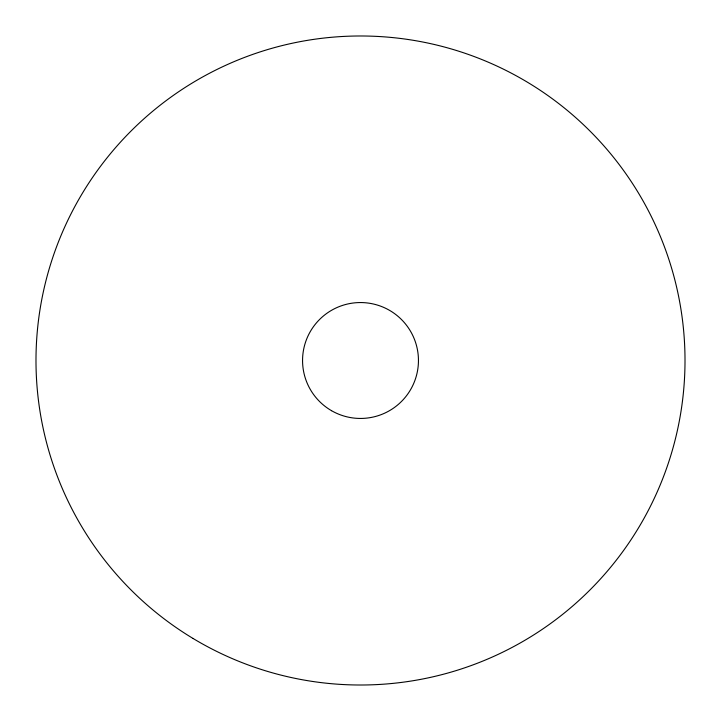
<?xml version="1.0" encoding="UTF-8"?>
<svg xmlns="http://www.w3.org/2000/svg" width="721" height="721" viewBox="0 0 721 721"><rect width="100%" height="100%" fill="white"/><g stroke="black" fill="none" stroke-linecap="round" stroke-linejoin="round"><path stroke-width="1.08" d="M192.958 638.409A324.504 324.504 0 0 0 684.95 366.638A324.504 324.504 0 0 0 203.592 76.444A324.504 324.504 0 0 0 192.958 638.409M331.525 410.682A57.95 57.95 0 0 0 418.45 360.5A57.95 57.95 0 0 0 331.525 310.318A57.95 57.95 0 0 0 331.525 410.682"/></g></svg>
